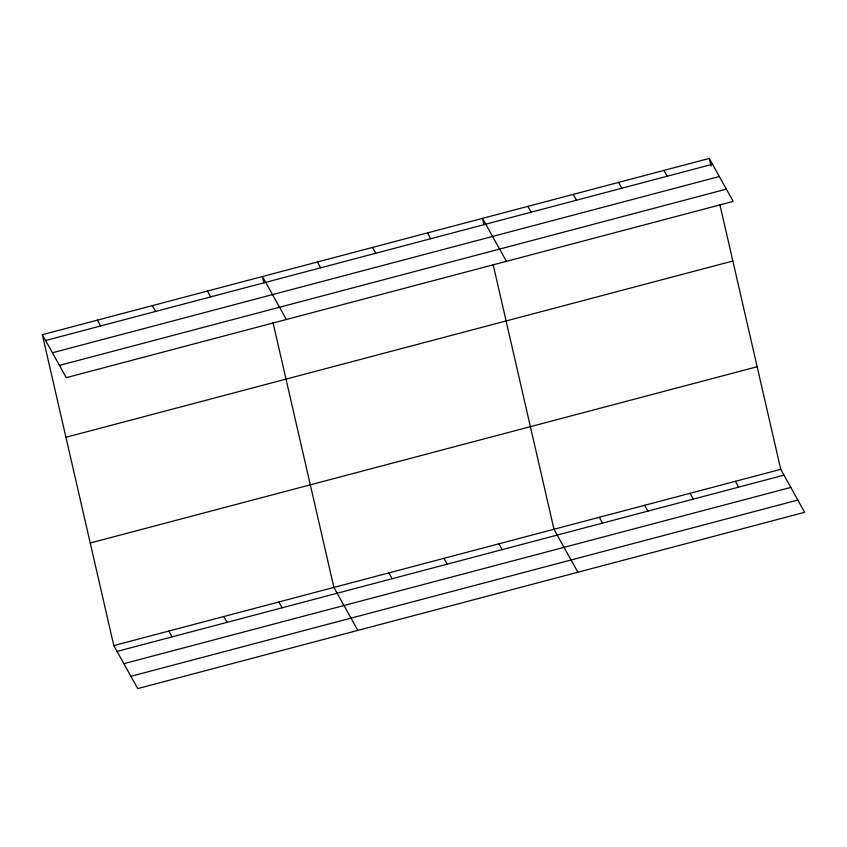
<?xml version="1.0" encoding="UTF-8"?>
<svg xmlns="http://www.w3.org/2000/svg" width="847" height="847" viewBox="0 0 847 847"><rect width="100%" height="100%" fill="white"/><g stroke="black" fill="none" stroke-linecap="round" stroke-linejoin="round"><path stroke-width="1.27" d="M42.35 334.692L709.267 158.431L733.195 201.406L66.267 377.667L42.35 334.692L113.805 645.594L137.733 688.569L804.65 512.308L780.733 469.333L719.886 204.603M45.59 340.515L712.518 164.254M52.419 352.776L719.336 176.515M59.449 365.406L726.366 189.146M65.928 437.285L732.856 261.024M90.227 543.001L757.144 366.74M113.805 645.594L780.733 469.333M117.055 651.417L783.973 475.156M123.874 663.677L790.802 487.417M130.904 676.308L797.832 500.048M663.921 170.416L667.161 176.24M618.564 182.401L621.814 188.225M735.376 481.318L738.626 487.141M573.218 194.387L576.458 200.21M690.03 493.303L693.269 499.137M527.872 206.372L531.111 212.195M644.683 505.288L647.923 511.122M506.432 261.331L482.515 218.357L483.986 224.773M599.327 517.273L602.566 523.107M427.491 232.904L430.742 238.727M577.898 572.233L553.98 529.259L493.134 264.529M372.479 247.44L375.719 253.264M498.957 543.806L502.197 549.629M317.456 261.988L320.695 267.811M443.934 558.342L447.174 564.176M286.35 319.499L262.432 276.524L263.904 282.94M388.911 572.89L392.161 578.713M207.409 291.072L210.659 296.895M357.815 630.401L333.898 587.426L273.041 322.696M152.396 305.608L155.636 311.431M278.875 601.973L282.115 607.797M97.373 320.145L100.613 325.979M223.852 616.51L227.091 622.333M168.828 631.057L172.079 636.88M709.267 158.431L711.035 166.128"/></g></svg>
